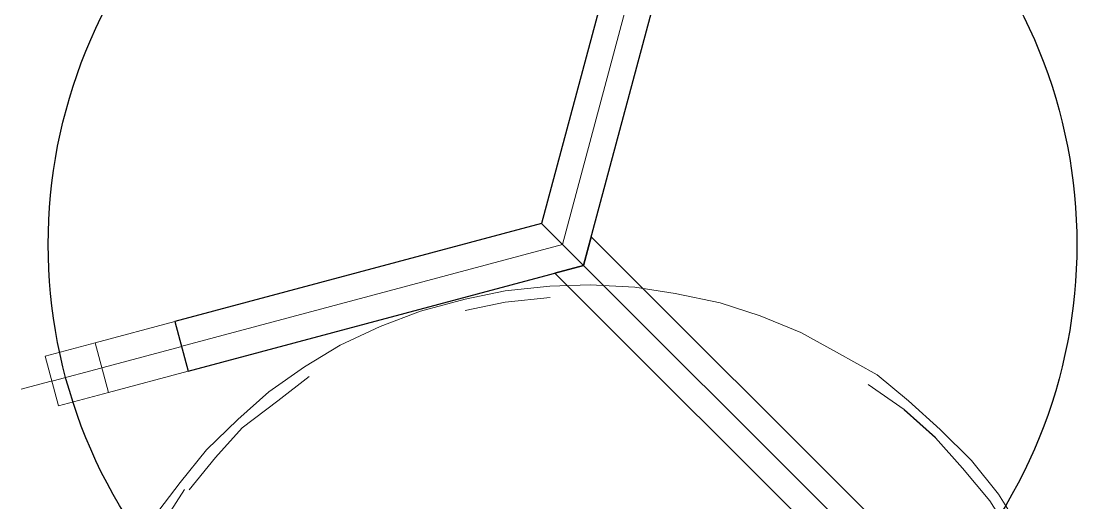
# Model space of a CAD drawing. Header units: millimetres. Extents: x 233224 to 234067, y -13631 to -11613.
# Drawn here: x 233347 to 233408.5, y -13417.6 to -13389.4 of the extents above; entities that cross this region are included whole.
import ezdxf

# ---------------------------------------------------------------- set-up
doc = ezdxf.new("R2010")
doc.units = ezdxf.units.MM
doc.header["$MEASUREMENT"] = 0
doc.set_wipeout_variables(frame=1)
doc.linetypes.add('Wipeout_Contour', pattern=[1000, 0, -1000])
for name, color, linetype in [('Doseme - BA', 7, 'Continuous'), ('Int - Furniture', 7, 'Continuous'), ('Str - Column', 7, 'Continuous')]:
    doc.layers.add(name, color=color, linetype=linetype)
doc.layers.add('Doseme - BA_Pen_No__1', color=7, linetype='Continuous', lineweight=13)
doc.layers.add('Doseme - BA_Pen_No__41', color=7, linetype='Continuous', lineweight=25)
doc.layers.add('Int - Furniture _Pen_No__4', color=7, linetype='Continuous', lineweight=20, true_color=0x029e21)
doc.layers.add('Str - Column_Pen_No__88', color=7, linetype='Continuous', lineweight=20, true_color=0xfd4435)

# ---------------------------------------------------------------- blocks, each defined once
blk = doc.blocks.new('Column_21', base_point=(227000.41, -11585.65))
at = {"color": 254, "linetype": 'Wipeout_Contour', "lineweight": 0, "ltscale": 1363712.540484216}
blk.add_wipeout([(226981.98, -11575.06), (226964.59, -11579.72), (226972.36, -11608.7), (226989.75, -11604.04), (227018.84, -11596.24), (227011.07, -11567.27)], dxfattribs=at).dxf.layer = 'Str - Column'
at = {"layer": 'Str - Column_Pen_No__88', "linetype": 'Continuous'}
for p, q in [((226964.59, -11579.72), (227011.07, -11567.27)), ((227018.84, -11596.24), (227011.07, -11567.27)), ((226935.5, -11587.51), (226964.59, -11579.72)), ((226972.36, -11608.7), (227018.84, -11596.24)), ((226943.27, -11616.49), (226972.36, -11608.7))]:
    blk.add_line(p, q, dxfattribs=at)
at = {"color": 254, "linetype": 'Wipeout_Contour', "lineweight": 0, "ltscale": 909000.35642}
blk.add_wipeout([(226972.36, -11608.7), (226964.59, -11579.72), (226935.5, -11587.51), (226943.27, -11616.49)], dxfattribs=at).dxf.layer = 'Str - Column'
at = {"layer": 'Str - Column_Pen_No__88', "linetype": 'Continuous'}
for p, q in [((226964.59, -11579.72), (226935.5, -11587.51)), ((226972.36, -11608.7), (226964.59, -11579.72)), ((226935.5, -11587.51), (226943.27, -11616.49)), ((226943.27, -11616.49), (226972.36, -11608.7))]:
    blk.add_line(p, q, dxfattribs=at)
blk = doc.blocks.new('RH_indastrial_lamp')
at = {"layer": 'Int - Furniture _Pen_No__4', "linetype": 'Continuous'}
for p, q in [((17913.9, 184.48), (17900.85, 205.52)), ((17919.12, 188.39), (17906.07, 208.86)), ((18401.72, 198.5), (18388.68, 178.54)), ((18406.94, 194.83), (18391.29, 174.46)), ((17934.76, 169.16), (17919.12, 188.39)), ((17929.55, 164.75), (17913.9, 184.48)), ((18386.08, 178.7), (18370.42, 160.02)), ((18391.29, 174.46), (18375.63, 155.46)), ((17950.42, 151.22), (17934.76, 169.16)), ((17947.81, 146.41), (17929.55, 164.75)), ((18370.42, 160.02), (18354.77, 142.74)), ((18375.63, 155.46), (18357.38, 137.77)), ((17968.69, 134.75), (17950.42, 151.22)), ((17968.69, 134.67), (17950.42, 151.14)), ((17966.07, 129.63), (17947.81, 146.41)), ((18354.77, 142.82), (18333.89, 127.09)), ((18357.38, 137.77), (18339.12, 121.8)), ((17984.33, 114.37), (17966.07, 129.63)), ((17989.55, 119.83), (17968.69, 134.67)), ((18333.89, 127.09), (18315.64, 112.98)), ((18339.12, 121.8), (18318.24, 107.36)), ((18007.81, 100.84), (17984.33, 114.37)), ((18318.24, 107.36), (18297.38, 94.8)), ((18028.68, 89.18), (18007.81, 100.84)), ((18297.38, 94.8), (18273.9, 84.05)), ((18052.17, 79.4), (18028.68, 89.18)), ((18273.9, 84.05), (18250.42, 75.33)), ((18075.63, 71.66), (18052.17, 79.4)), ((18224.33, 75.08), (18200.85, 70.43)), ((18250.42, 75.33), (18224.33, 68.56)), ((18101.72, 65.95), (18075.63, 71.66)), ((18200.85, 70.43), (18174.76, 67.82)), ((18224.33, 68.56), (18200.85, 63.83)), ((18125.2, 62.2), (18101.72, 65.95)), ((18151.28, 60.65), (18125.2, 62.2)), ((18200.85, 63.83), (18174.76, 61.15)), ((18174.76, 61.15), (18151.28, 60.65))]:
    blk.add_line(p, q, dxfattribs=at)
blk = doc.blocks.new('Slab_121', base_point=(227315.12, -11289.31))
at = {"layer": 'Doseme - BA_Pen_No__41', "linetype": 'Continuous', "flags": 128}
blk.add_lwpolyline([(227315.12, -11289.31), (227286.14, -11281.55), (227224.94, -11509.96), (227249.43, -11534.45)], close=True, dxfattribs=at)
blk = doc.blocks.new('Slab_122', base_point=(227449.32, -11310.08))
at = {"layer": 'Doseme - BA_Pen_No__41', "linetype": 'Continuous', "flags": 128}
blk.add_lwpolyline([(227449.32, -11310.08, -1), (227025.05, -11734.34, -1)], format="xyb", close=True, dxfattribs=at)
blk = doc.blocks.new('Slab_123', base_point=(227224.94, -11509.96))
at = {"layer": 'Doseme - BA_Pen_No__41', "linetype": 'Continuous', "flags": 128}
blk.add_lwpolyline([(227224.94, -11509.96), (227011.07, -11567.27), (227018.84, -11596.24), (227249.43, -11534.45)], close=True, dxfattribs=at)
blk = doc.blocks.new('Slab_124', base_point=(227399.91, -11706.15))
at = {"layer": 'Doseme - BA_Pen_No__41', "linetype": 'Continuous', "flags": 128}
blk.add_lwpolyline([(227399.91, -11706.15), (227421.12, -11684.93), (227253.92, -11517.72), (227249.43, -11534.45), (227232.7, -11538.94)], close=True, dxfattribs=at)

msp = doc.modelspace()

# ---------------------------------------------------------------- linework, layer by layer
at = {"layer": 'Doseme - BA_Pen_No__1', "linetype": 'Continuous'}
for q in [(233387.01, -13370.885), (233401.666, -13425.583), (233401.666, -13425.583)]:
    msp.add_line((233378.548, -13402.465), q, dxfattribs=at)

# ---------------------------------------------------------------- block references
at = {"layer": 'Doseme - BA', "linetype": 'Continuous', "xscale": 0.1, "yscale": 0.1, "zscale": 0.1}
for name, p in [('Slab_121', (233386.341, -13379.175)), ('Slab_124', (233394.82, -13420.858))]:
    msp.add_blockref(name, p, dxfattribs=at)
at = {"layer": 'Str - Column', "color": 14, "lineweight": 35, "true_color": 0xa80f02, "xscale": 0.1, "yscale": 0.1, "zscale": 0.1}
msp.add_blockref('Column_21', (233354.87, -13408.809), dxfattribs=at)

# ---------------------------------------------------------------- next in the draw order: linework, layer by layer
at = {"layer": 'Doseme - BA_Pen_No__1', "linetype": 'Continuous'}
msp.add_line((233378.548, -13402.465), (233346.968, -13410.926), dxfattribs=at)

# ---------------------------------------------------------------- next in the draw order: block references
at = {"layer": 'Doseme - BA', "linetype": 'Continuous', "xscale": 0.1, "yscale": 0.1, "zscale": 0.1}
for name, p in [('Slab_122', (233399.761, -13381.251)), ('Slab_123', (233377.323, -13401.24))]:
    msp.add_blockref(name, p, dxfattribs=at)
at = {"layer": 'Int - Furniture', "color": 104, "linetype": 'Continuous', "lineweight": 20, "true_color": 0x029e21, "xscale": 0.09999999999999999, "yscale": 0.09999999999999999, "zscale": 100, "rotation": 180.3864042976297}
msp.add_blockref('RH_indastrial_lamp', (235195.206, -13386.525), dxfattribs=at)

doc.saveas('drawing.dxf')
